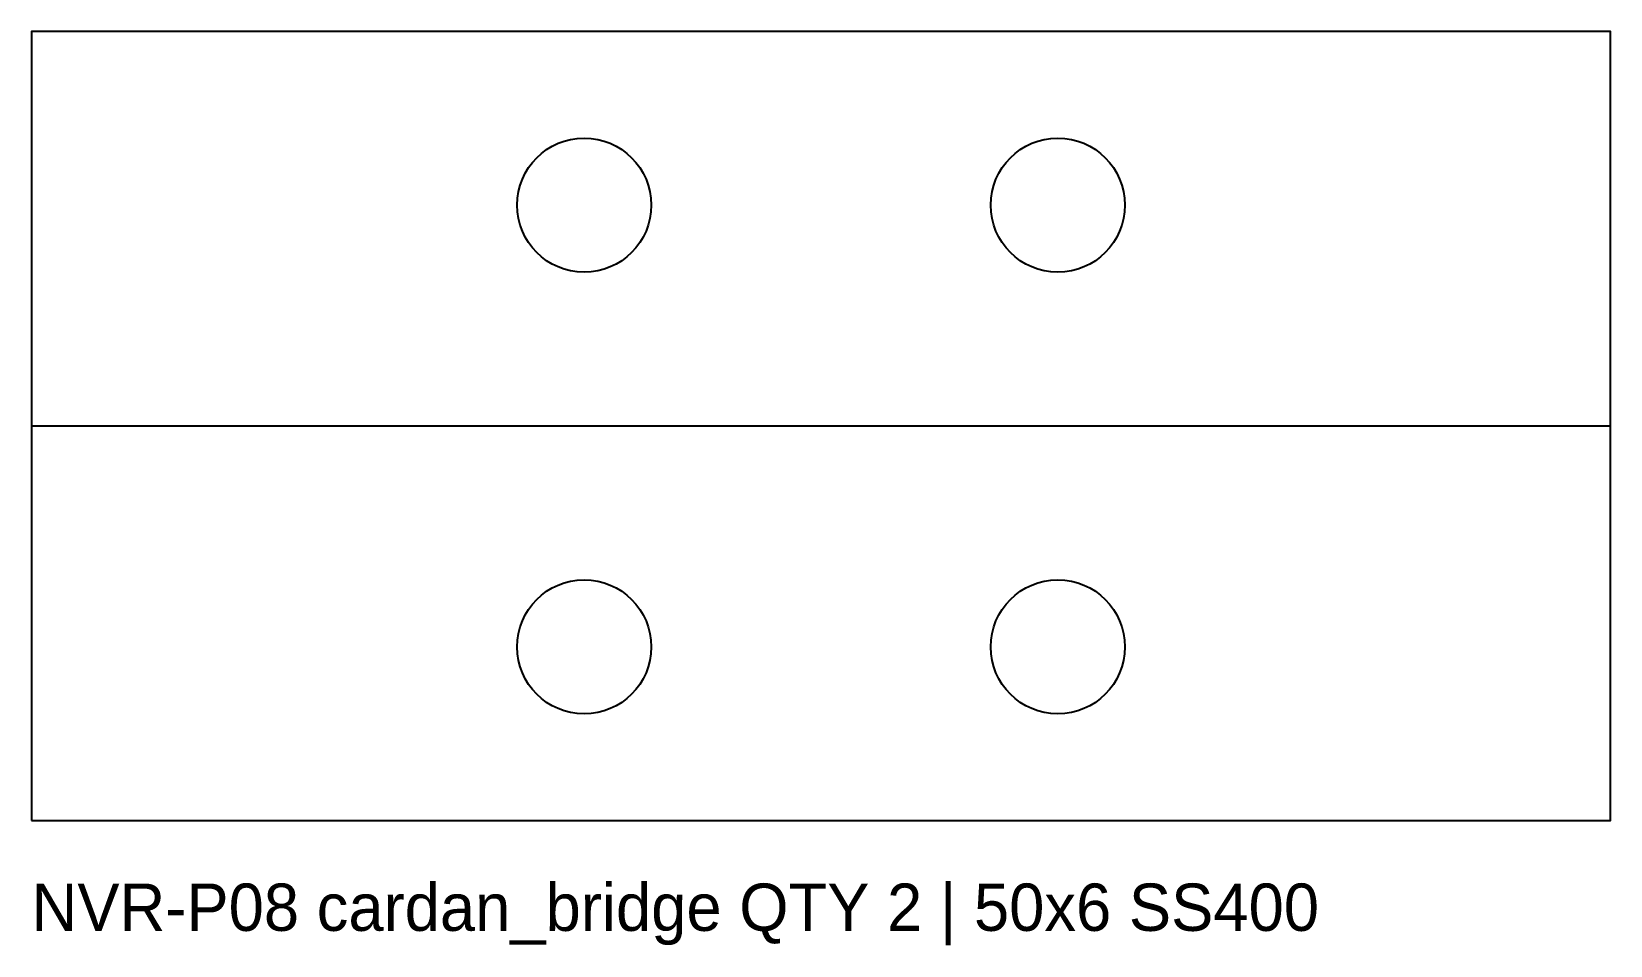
# Model space of a CAD drawing. Header units: millimetres. Extents: x -50 to 50, y -33 to 25.
import ezdxf

# ---------------------------------------------------------------- set-up
doc = ezdxf.new("R2010")
doc.units = ezdxf.units.MM
for name, color, linetype in [('CUT_HOLES', 7, 'Continuous'), ('CUT_OUTER', 7, 'Continuous'), ('NOTES', 7, 'Continuous'), ('REFERENCE', 7, 'Continuous')]:
    doc.layers.add(name, color=color, linetype=linetype)

msp = doc.modelspace()

# ---------------------------------------------------------------- linework, layer by layer
at = {"layer": 'CUT_HOLES'}
for centre in [(-15, 14), (15, 14), (-15, -14), (15, -14)]:
    msp.add_circle(centre, 4.25, dxfattribs=at)
at = {"layer": 'CUT_OUTER'}
msp.add_lwpolyline([(-50, -25), (50, -25), (50, 25), (-50, 25)], close=True, dxfattribs=at)
at = {"layer": 'REFERENCE'}
msp.add_line((-50, 0), (50, 0), dxfattribs=at)

# ---------------------------------------------------------------- texts
at = {"layer": 'NOTES'}
msp.add_text('NVR-P08 cardan_bridge QTY 2 | 50x6 SS400', height=3, dxfattribs=at).set_placement((-50, -32))

doc.saveas('drawing.dxf')
